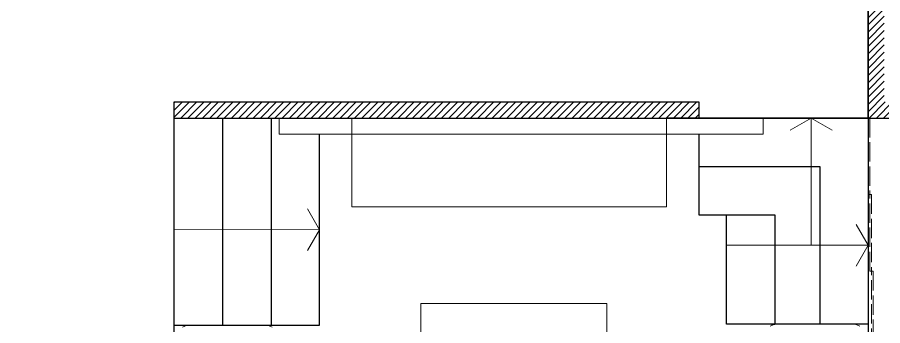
# Model space of a CAD drawing. Header units: millimetres. Extents: x 4686 to 9873, y 2010 to 4441.
# Drawn here: x 5589 to 6126, y 3465 to 3656 of the extents above; entities that cross this region are included whole.
import ezdxf

# ---------------------------------------------------------------- set-up
doc = ezdxf.new("R2010")
doc.units = ezdxf.units.MM
doc.linetypes.add('ACAD_ISO02W100', pattern=[15, 12, -3])
for name, color, linetype, lineweight in [('A-FURN', 9, 'Continuous', 18), ('PROIEZIONI', 145, 'Continuous', 13), ('SEZIONI_medie_small_section', 2, 'Continuous', 25)]:
    doc.layers.add(name, color=color, linetype=linetype, lineweight=lineweight)
doc.layers.add('Wall', color=7, linetype='Continuous')

msp = doc.modelspace()

# ---------------------------------------------------------------- hatches: boundary and pattern name
at = {"layer": 'SEZIONI_medie_small_section'}
h = msp.add_hatch(dxfattribs=at)
h.set_pattern_fill('ANSI31', color=256)
edge = h.paths.add_edge_path()
edge.add_line((5286.53, 3553.63), (5316.53, 3566.19))
edge.add_line((5286.53, 3553.63), (5286.53, 3088.68))
edge.add_line((5316.53, 3118.68), (5316.53, 3566.19))
edge.add_line((5686.53, 3118.68), (5316.53, 3118.68))
edge.add_line((5286.53, 3088.68), (5716.53, 3088.68))
edge.add_line((5716.53, 3088.68), (5716.53, 3208.68))
edge.add_line((5686.53, 3213.68), (5686.53, 3118.68))
edge.add_line((6116.53, 3213.68), (5686.53, 3213.68))
edge.add_line((5716.53, 3208.68), (6086.53, 3208.68))
edge.add_line((6116.53, 3118.68), (6116.53, 3213.68))
edge.add_line((6086.53, 3208.68), (6086.53, 3088.68))
edge.add_line((6436.53, 3088.68), (6116.53, 3088.68))
edge.add_line((6086.53, 3088.68), (6116.53, 3088.68))
edge.add_line((6116.53, 3118.68), (6406.53, 3118.68))
edge.add_line((6406.53, 3118.68), (6406.53, 3838.68))
edge.add_line((6436.53, 3868.68), (6436.53, 3088.68))
h = msp.add_hatch(dxfattribs=at)
h.set_pattern_fill('ANSI31', color=256)
h.paths.add_polyline_path([(6126.53, 3603.68), (6126.53, 3679.46), (6116.53, 3679.46), (6116.53, 3593.68), (6406.53, 3593.68), (6406.53, 3603.68)])
edge = h.paths.add_edge_path()
edge.add_line((6406.53, 3838.68), (5967.26, 3838.68))
edge.add_line((6038.91, 3868.68), (6436.53, 3868.68))
h = msp.add_hatch(dxfattribs=at)
h.set_pattern_fill('ANSI31', color=256)
h.paths.add_polyline_path([(5686.53, 3603.68), (6011.53, 3603.68), (6011.53, 3593.68), (5686.53, 3593.68)])

# ---------------------------------------------------------------- linework, layer by layer
at = {"layer": 'A-FURN'}
for p, q in [((5751.53, 3593.68), (5751.53, 3583.68)), ((6051.53, 3583.68), (6051.53, 3593.68)), ((5751.53, 3583.68), (6051.53, 3583.68)), ((5796.53, 3583.68), (5796.53, 3538.68)), ((5991.53, 3583.68), (5991.53, 3538.68)), ((5796.53, 3538.68), (5991.53, 3538.68)), ((5839.27, 3432.43), (5839.27, 3478.54)), ((5839.27, 3478.54), (5954.68, 3478.54)), ((5954.68, 3478.54), (5954.68, 3433.3)), ((5694.63, 3465.09), (5691.74, 3463.94)), ((5744.4, 3465.09), (5694.63, 3465.09)), ((5747.3, 3463.94), (5744.4, 3465.09)), ((6058.65, 3465.74), (6055.76, 3464.58)), ((6108.43, 3465.74), (6058.65, 3465.74)), ((6111.32, 3464.58), (6108.43, 3465.74))]:
    msp.add_line(p, q, dxfattribs=at)
at = {"layer": 'A-FURN', "linetype": 'ACAD_ISO02W100'}
for p, q in [((5796.53, 3583.68), (5796.53, 3593.68)), ((5991.53, 3583.68), (5991.53, 3593.68))]:
    msp.add_line(p, q, dxfattribs=at)
for points in [[(6116.53, 3546.18), (6116.53, 3593.68), (6117.53, 3593.68), (6117.53, 3546.18), (6116.53, 3546.18)], [(6117.53, 3498.68), (6117.53, 3546.18), (6118.53, 3546.18), (6118.53, 3498.68), (6117.53, 3498.68)], [(6118.53, 3451.18), (6118.53, 3498.68), (6119.53, 3498.68), (6119.53, 3451.18), (6118.53, 3451.18)]]:
    msp.add_lwpolyline(points, dxfattribs=at)
at = {"layer": 'PROIEZIONI'}
for p, q in [((6081.26, 3593.68), (6068.27, 3586.18)), ((6081.13, 3514.77), (6081.26, 3593.68)), ((6081.26, 3593.68), (6094.25, 3586.18)), ((5776.53, 3524.39), (5769.03, 3537.38)), ((5686.53, 3524.53), (5776.53, 3524.39)), ((5776.53, 3524.39), (5769.03, 3511.4)), ((6116.53, 3514.71), (6109.03, 3527.7)), ((6028.65, 3514.85), (6116.53, 3514.71)), ((6116.53, 3514.71), (6109.03, 3501.72))]:
    msp.add_line(p, q, dxfattribs=at)
at = {"layer": 'SEZIONI_medie_small_section', "color": 3}
for p, q in [((6116.53, 3679.46), (6116.53, 3593.68)), ((5686.53, 3593.68), (5686.53, 3603.68)), ((5686.53, 3603.68), (6011.53, 3603.68)), ((6011.53, 3603.68), (6011.53, 3593.68)), ((5686.53, 3213.68), (5686.53, 3593.68)), ((5686.53, 3593.68), (6116.53, 3593.68)), ((5686.53, 3593.68), (6011.53, 3593.68)), ((6116.53, 3593.68), (6116.53, 3213.68)), ((6116.53, 3593.68), (6406.53, 3593.68))]:
    msp.add_line(p, q, dxfattribs=at)
at = {"layer": 'Wall'}
for p, q in [((6116.53, 3593.68), (6116.53, 3679.46)), ((5686.53, 3213.68), (5686.53, 3593.68)), ((5686.53, 3593.68), (6116.53, 3593.68)), ((5716.53, 3593.68), (5716.53, 3465.09)), ((5746.53, 3593.68), (5746.53, 3465.09)), ((6011.53, 3593.68), (5991.53, 3593.68)), ((6116.53, 3593.68), (6011.53, 3593.68)), ((6116.53, 3593.68), (6116.53, 3213.68)), ((6116.53, 3593.68), (6406.53, 3593.68)), ((5776.53, 3465.09), (5776.53, 3583.68)), ((6011.53, 3583.68), (6011.53, 3563.68)), ((6011.53, 3563.68), (6086.53, 3563.68)), ((6011.53, 3563.68), (6011.53, 3533.68)), ((6086.53, 3563.68), (6086.53, 3465.74)), ((6011.53, 3533.68), (6058.65, 3533.68)), ((6028.65, 3465.74), (6028.65, 3533.68)), ((6058.65, 3533.68), (6058.65, 3465.74)), ((5686.53, 3465.09), (5776.53, 3465.09)), ((6058.65, 3465.74), (6028.65, 3465.74)), ((6086.53, 3465.74), (6056.53, 3465.74)), ((6056.53, 3465.74), (6058.65, 3465.74)), ((6116.53, 3465.74), (6086.53, 3465.74))]:
    msp.add_line(p, q, dxfattribs=at)

doc.saveas('drawing.dxf')
